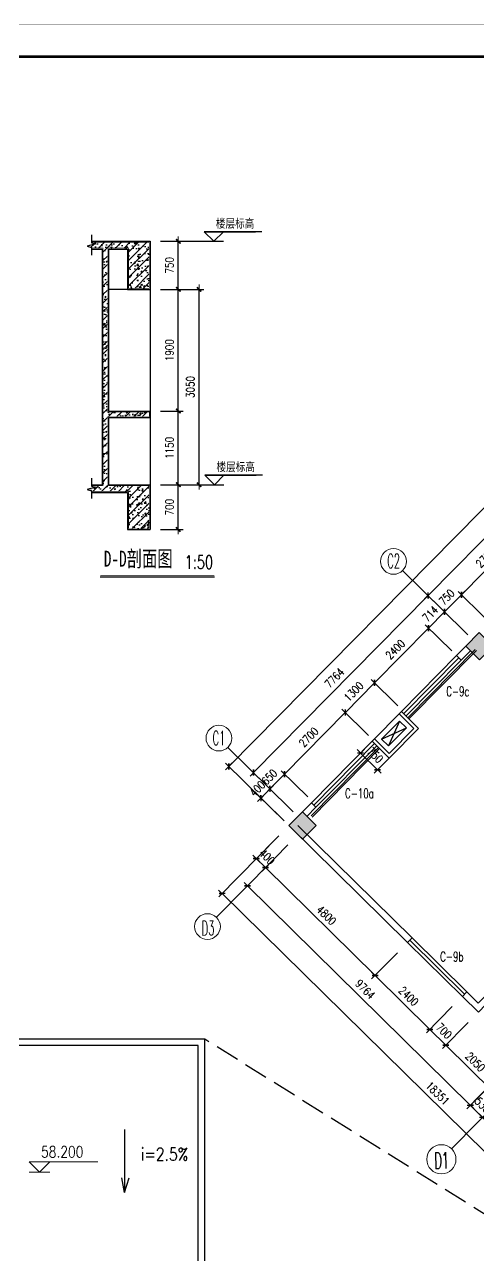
# Model space of a CAD drawing. Extents: x -357449 to -117302, y 127569 to 244935.
# Drawn here: x -208665 to -194506, y 206499 to 244935 of the extents above; entities that cross this region are included whole.
import ezdxf
from ezdxf.enums import TextEntityAlignment as Align

# ---------------------------------------------------------------- set-up
doc = ezdxf.new("R2010")
doc.units = 0
doc.header["$MEASUREMENT"] = 0
doc.linetypes.add('DASH', pattern=[0.35, 0.25, -0.1])
doc.layers.get('0').update_dxf_attribs({"linetype": 'CONTINUOUS'})
doc.layers.get('DEFPOINTS').update_dxf_attribs({"linetype": 'CONTINUOUS'})
for name, color, linetype in [('1', 8, 'CONTINUOUS'), ('COLUMN', 4, 'CONTINUOUS'), ('DIM', 7, 'CONTINUOUS'), ('EQUIPMENT', 3, 'CONTINUOUS'), ('F', 31, 'CONTINUOUS'), ('JAJU', 8, 'CONTINUOUS'), ('LG', 11, 'CONTINUOUS'), ('PUB_TEXT', 7, 'CONTINUOUS'), ('WALL', 1, 'CONTINUOUS'), ('WINDOW', 4, 'CONTINUOUS'), ('WINDOWS', 4, 'CONTINUOUS'), ('剪力墙', 4, 'CONTINUOUS'), ('阳台', 4, 'CONTINUOUS')]:
    doc.layers.add(name, color=color, linetype=linetype)
doc.layers.add('AXIS', color=3, linetype='CONTINUOUS', lineweight=9)
doc.styles.add('CHINA', font='SimSun.ttf', dxfattribs={"width": 0.85, "height": 150})
doc.styles.add('COMPLEX', font='COMPLEX.shx')
doc.styles.add('CT', font='txt', dxfattribs={"width": 0.8, "bigfont": 'FS.SHX'})
doc.styles.add('DIM_FONT', font='SIMPLEX.shx', dxfattribs={"width": 0.8})
doc.styles.add('FS', font='txt.shx', dxfattribs={"width": 0.66, "height": 150, "bigfont": 'fs.shx'})
doc.styles.add('ROMAND', font='romanc.shx', dxfattribs={"bigfont": 'bigfont.shx'})
doc.styles.get("Standard").update_dxf_attribs({"font": 'txt.shx', "width": 0.8, "height": 525, "bigfont": 'h1.shx'})
doc.dimstyles.new('DIMN-200', dxfattribs={"dimtxt": 300, "dimasz": 1, "dimexe": 250, "dimexo": 0, "dimgap": 150, "dimtad": 1, "dimdec": 0, "dimdsep": 46, "dimtxsty": 'DIM_FONT', "dimblk": '_DIMX', "dimcen": 2.5, "dimclrd": 256, "dimclre": 256, "dimclrt": 4, "dimadec": 0, "dimazin": 0, "dimtfac": 1, "dimtdec": 0, "dimtix": 1, "dimtmove": 2, "dimatfit": 3, "dimldrblk": '_DIMX', "dimfxl": 0, "dimtolj": 1, "dimtzin": 0, "dimarcsym": 0})
doc.dimstyles.get("Standard").update_dxf_attribs({"dimtxt": 375, "dimasz": 1, "dimexe": 150, "dimexo": 0, "dimgap": 200, "dimtad": 1, "dimdec": 0, "dimzin": 0, "dimdsep": 46, "dimtxsty": 'DIM_FONT', "dimblk1": '_DIMX', "dimblk2": '_DIMX', "dimsah": 1, "dimcen": 200, "dimclrd": 256, "dimclre": 256, "dimclrt": 4, "dimadec": 0, "dimazin": 0, "dimtfac": 1, "dimtdec": 0, "dimtix": 1, "dimtmove": 2, "dimatfit": 3, "dimldrblk": '_DIMX', "dimfxl": 0, "dimtolj": 1, "dimtzin": 0, "dimarcsym": 0})

# ---------------------------------------------------------------- blocks, each defined once
blk = doc.blocks.new('_DIMX')
blk.add_line((-150, 0), (150, 0))
at = {"const_width": 50}
blk.add_lwpolyline([(-70, -70), (70, 70)], dxfattribs=at)
blk = doc.blocks.new('*D1512')
at = {"layer": 'AXIS', "lineweight": -2}
for p, q in [((-192415, 228341), (-193245, 229159)), ((-193139, 229053), (-195033, 227131)), ((-194310, 226417), (-195140, 227235))]:
    blk.add_line(p, q, dxfattribs=at)
at = {"layer": 'DEFPOINTS', "color": 0}
for p in [(-192415, 228341), (-195034, 227130), (-194310, 226417)]:
    blk.add_point(p, dxfattribs=at)
at = {"layer": 'AXIS', "lineweight": -2}
for p, rotation in [((-193138, 229053), 45.4212849041695), ((-195034, 227130), 225.4212849041695)]:
    blk.add_blockref('_DIMX', p, dxfattribs=dict(at, rotation=rotation))
at = {"layer": 'AXIS', "color": 4, "insert": (-194282, 228285), "char_height": 250, "attachment_point": 5, "rotation": 45.4213, "style": 'DIM_FONT'}
blk.add_mtext('\\A1;2700', dxfattribs=at)
blk = doc.blocks.new('*D1511')
at = {"layer": 'AXIS', "lineweight": -2}
for p, q in [((-189899, 232437), (-190474, 233004)), ((-190368, 232898), (-196076, 227106)), ((-195608, 226643), (-196183, 227210))]:
    blk.add_line(p, q, dxfattribs=at)
at = {"layer": 'DEFPOINTS', "color": 0}
for p in [(-189899, 232437), (-196077, 227105), (-195608, 226643)]:
    blk.add_point(p, dxfattribs=at)
at = {"layer": 'AXIS', "lineweight": -2}
for p, rotation in [((-190368, 232899), 45.42128490416822), ((-196077, 227105), 225.4212849041682)]:
    blk.add_blockref('_DIMX', p, dxfattribs=dict(at, rotation=rotation))
at = {"layer": 'AXIS', "color": 4, "insert": (-193418, 230195), "char_height": 250, "attachment_point": 5, "rotation": 45.4213, "style": 'DIM_FONT'}
blk.add_mtext('\\A1;8134', dxfattribs=at)
blk = doc.blocks.new('*D1510')
at = {"layer": 'AXIS', "lineweight": -2}
for p, q in [((-182853, 241497), (-202293, 221770)), ((-181126, 239797), (-182959, 241603)), ((-200567, 220068), (-202400, 221875))]:
    blk.add_line(p, q, dxfattribs=at)
at = {"layer": 'DEFPOINTS', "color": 0}
for p in [(-181126, 239797), (-202293, 221769), (-200567, 220068)]:
    blk.add_point(p, dxfattribs=at)
at = {"layer": 'AXIS', "lineweight": -2}
for p, rotation in [((-182853, 241498), 45.42128490415822), ((-202293, 221769), 225.4212849041582)]:
    blk.add_blockref('_DIMX', p, dxfattribs=dict(at, rotation=rotation))
at = {"layer": 'AXIS', "color": 4, "insert": (-192769, 231827), "char_height": 250, "attachment_point": 5, "rotation": 45.4213, "style": 'DIM_FONT'}
blk.add_mtext('\\A1;27698', dxfattribs=at)
blk = doc.blocks.new('*D1541')
at = {"layer": 'AXIS', "lineweight": -2}
for p, q in [((-195320, 214268), (-196127, 213449)), ((-194821, 213777), (-195628, 212957)), ((-196022, 213556), (-196023, 213557)), ((-196022, 213556), (-195523, 213064)), ((-195522, 213064), (-195522, 213063))]:
    blk.add_line(p, q, dxfattribs=at)
at = {"layer": 'DEFPOINTS', "color": 0}
for p in [(-195320, 214268), (-194821, 213777), (-195523, 213064)]:
    blk.add_point(p, dxfattribs=at)
at = {"layer": 'AXIS', "lineweight": -2}
for p, rotation in [((-196022, 213556), 315.4212849048189), ((-195523, 213064), 135.421284904819)]:
    blk.add_blockref('_DIMX', p, dxfattribs=dict(at, rotation=rotation))
at = {"layer": 'AXIS', "color": 4, "insert": (-195579, 213506), "char_height": 250, "attachment_point": 5, "rotation": 315.4213, "style": 'DIM_FONT'}
blk.add_mtext('\\A1;700', dxfattribs=at)
blk = doc.blocks.new('*D1544')
at = {"layer": 'AXIS', "lineweight": -2}
for p, q in [((-194310, 226417), (-195140, 227235)), ((-195034, 227130), (-195560, 226596)), ((-195033, 227131), (-195032, 227132)), ((-194837, 225883), (-195667, 226701)), ((-195561, 226595), (-195561, 226594))]:
    blk.add_line(p, q, dxfattribs=at)
at = {"layer": 'DEFPOINTS', "color": 0}
for p in [(-195560, 226596), (-194310, 226417), (-194837, 225883)]:
    blk.add_point(p, dxfattribs=at)
at = {"layer": 'AXIS', "lineweight": -2}
for p, rotation in [((-195034, 227130), 225.4212849041642), ((-195560, 226596), 45.42128490416423)]:
    blk.add_blockref('_DIMX', p, dxfattribs=dict(at, rotation=rotation))
at = {"layer": 'AXIS', "color": 4, "insert": (-195493, 227056), "char_height": 250, "attachment_point": 5, "rotation": 45.4213, "style": 'DIM_FONT'}
blk.add_mtext('\\A1;750', dxfattribs=at)
blk = doc.blocks.new('*D1543')
at = {"layer": 'AXIS', "lineweight": -2}
for p, q in [((-195560, 226596), (-196061, 226087)), ((-194837, 225883), (-195667, 226701)), ((-195559, 226597), (-195559, 226597)), ((-195338, 225375), (-196168, 226193)), ((-196062, 226087), (-196062, 226086))]:
    blk.add_line(p, q, dxfattribs=at)
at = {"layer": 'DEFPOINTS', "color": 0}
for p in [(-196061, 226087), (-194837, 225883), (-195338, 225375)]:
    blk.add_point(p, dxfattribs=at)
at = {"layer": 'AXIS', "lineweight": -2}
for p, rotation in [((-195560, 226596), 225.4212849041707), ((-196061, 226087), 45.42128490417075)]:
    blk.add_blockref('_DIMX', p, dxfattribs=dict(at, rotation=rotation))
at = {"layer": 'AXIS', "color": 4, "insert": (-196006, 226535), "char_height": 250, "attachment_point": 5, "rotation": 45.4213, "style": 'DIM_FONT'}
blk.add_mtext('\\A1;714', dxfattribs=at)
blk = doc.blocks.new('*D1518')
at = {"layer": 'AXIS', "lineweight": -2}
for p, q in [((-195608, 226643), (-196183, 227210)), ((-196077, 227104), (-201525, 221575)), ((-201057, 221113), (-201633, 221680))]:
    blk.add_line(p, q, dxfattribs=at)
at = {"layer": 'DEFPOINTS', "color": 0}
for p in [(-195608, 226643), (-201526, 221575), (-201057, 221113)]:
    blk.add_point(p, dxfattribs=at)
at = {"layer": 'AXIS', "lineweight": -2}
for p, rotation in [((-196077, 227105), 45.42128490416862), ((-201526, 221575), 225.4212849041686)]:
    blk.add_blockref('_DIMX', p, dxfattribs=dict(at, rotation=rotation))
at = {"layer": 'AXIS', "color": 4, "insert": (-198997, 224533), "char_height": 250, "attachment_point": 5, "rotation": 45.4213, "style": 'DIM_FONT'}
blk.add_mtext('\\A1;7764', dxfattribs=at)
blk = doc.blocks.new('A$C7CBA57F5')
at = {"layer": 'AXIS'}
for p, q in [((318, 0), (0, 318)), ((0, 318), (2136, 318)), ((318, 0), (636, 318)), ((636, 318), (318, 0)), ((0, 0), (636, 0))]:
    blk.add_line(p, q, dxfattribs=at)
blk = doc.blocks.new('*D1539')
at = {"layer": 'AXIS', "lineweight": -2}
for p, q in [((-201010, 221065), (-201289, 220782)), ((-200286, 220353), (-201116, 221171)), ((-200567, 220068), (-201397, 220886))]:
    blk.add_line(p, q, dxfattribs=at)
at = {"layer": 'DEFPOINTS', "color": 0}
for p in [(-201290, 220781), (-200286, 220353), (-200567, 220068)]:
    blk.add_point(p, dxfattribs=at)
at = {"layer": 'AXIS', "lineweight": -2}
for p, rotation in [((-201009, 221066), 45.42128490416805), ((-201290, 220781), 225.4212849041681)]:
    blk.add_blockref('_DIMX', p, dxfattribs=dict(at, rotation=rotation))
at = {"layer": 'AXIS', "color": 4, "insert": (-201405, 221073), "char_height": 250, "attachment_point": 5, "rotation": 45.4213, "style": 'DIM_FONT'}
blk.add_mtext('\\A1;400', dxfattribs=at)
blk = doc.blocks.new('*D1538')
at = {"layer": 'AXIS', "lineweight": -2}
for p, q in [((-200554, 221528), (-201009, 221066)), ((-199830, 220816), (-200660, 221634)), ((-200286, 220353), (-201116, 221171))]:
    blk.add_line(p, q, dxfattribs=at)
at = {"layer": 'DEFPOINTS', "color": 0}
for p in [(-201009, 221066), (-199830, 220816), (-200286, 220353)]:
    blk.add_point(p, dxfattribs=at)
at = {"layer": 'AXIS', "lineweight": -2}
for p, rotation in [((-200553, 221529), 45.42128490375335), ((-201009, 221066), 225.4212849037534)]:
    blk.add_blockref('_DIMX', p, dxfattribs=dict(at, rotation=rotation))
at = {"layer": 'AXIS', "color": 4, "insert": (-201027, 221437), "char_height": 250, "attachment_point": 5, "rotation": 45.4213, "style": 'DIM_FONT'}
blk.add_mtext('\\A1;650', dxfattribs=at)
blk = doc.blocks.new('*D1517')
at = {"layer": 'AXIS', "lineweight": -2}
for p, q in [((-198659, 223451), (-200552, 221529)), ((-197935, 222739), (-198765, 223557)), ((-199830, 220816), (-200660, 221634))]:
    blk.add_line(p, q, dxfattribs=at)
at = {"layer": 'DEFPOINTS', "color": 0}
for p in [(-197935, 222739), (-200553, 221529), (-199830, 220816)]:
    blk.add_point(p, dxfattribs=at)
at = {"layer": 'AXIS', "lineweight": -2}
for p, rotation in [((-198658, 223452), 45.42128490416749), ((-200553, 221529), 225.4212849041674)]:
    blk.add_blockref('_DIMX', p, dxfattribs=dict(at, rotation=rotation))
at = {"layer": 'AXIS', "color": 4, "insert": (-199801, 222683), "char_height": 250, "attachment_point": 5, "rotation": 45.4213, "style": 'DIM_FONT'}
blk.add_mtext('\\A1;2700', dxfattribs=at)
blk = doc.blocks.new('*D1536')
at = {"layer": 'AXIS', "lineweight": -2}
for p, q in [((-200733, 219602), (-201540, 218783)), ((-200448, 219321), (-201255, 218502)), ((-201436, 218891), (-201436, 218891)), ((-201435, 218890), (-201150, 218609)), ((-201149, 218608), (-201149, 218608))]:
    blk.add_line(p, q, dxfattribs=at)
at = {"layer": 'DEFPOINTS', "color": 0}
for p in [(-200733, 219602), (-200448, 219321), (-201150, 218609)]:
    blk.add_point(p, dxfattribs=at)
at = {"layer": 'AXIS', "lineweight": -2}
for p, rotation in [((-201435, 218890), 315.4212849048206), ((-201150, 218609), 135.4212849048206)]:
    blk.add_blockref('_DIMX', p, dxfattribs=dict(at, rotation=rotation))
at = {"layer": 'AXIS', "color": 4, "insert": (-201100, 218945), "char_height": 250, "attachment_point": 5, "rotation": 315.4213, "style": 'DIM_FONT'}
blk.add_mtext('\\A1;400', dxfattribs=at)
blk = doc.blocks.new('*D1516')
at = {"layer": 'AXIS', "lineweight": -2}
for p, q in [((-197022, 223665), (-197852, 224483)), ((-197746, 224377), (-198657, 223453)), ((-197935, 222739), (-198765, 223557))]:
    blk.add_line(p, q, dxfattribs=at)
at = {"layer": 'DEFPOINTS', "color": 0}
for p in [(-198658, 223452), (-197022, 223665), (-197935, 222739)]:
    blk.add_point(p, dxfattribs=at)
at = {"layer": 'AXIS', "lineweight": -2}
for p, rotation in [((-197746, 224378), 45.42128490416749), ((-198658, 223452), 225.4212849041675)]:
    blk.add_blockref('_DIMX', p, dxfattribs=dict(at, rotation=rotation))
at = {"layer": 'AXIS', "color": 4, "insert": (-198398, 224108), "char_height": 250, "attachment_point": 5, "rotation": 45.4213, "style": 'DIM_FONT'}
blk.add_mtext('\\A1;1300', dxfattribs=at)
blk = doc.blocks.new('*D533')
at = {"layer": 'DEFPOINTS', "color": 0}
for p in [(-197821, 222557), (-198185, 222188), (-197287, 222031)]:
    blk.add_point(p, dxfattribs=at)
at = {"layer": 'WINDOW', "lineweight": -2}
for p, q in [((-197821, 222557), (-198291, 222081)), ((-198186, 222188), (-198187, 222189)), ((-197651, 221661), (-198185, 222188)), ((-197287, 222031), (-197756, 221554)), ((-197650, 221661), (-197650, 221660))]:
    blk.add_line(p, q, dxfattribs=at)
for p, rotation in [((-198185, 222188), 315.42128490375), ((-197651, 221661), 135.42128490375)]:
    blk.add_blockref('_DIMX', p, dxfattribs=dict(at, rotation=rotation))
at = {"layer": 'WINDOW', "color": 4, "insert": (-197725, 222120), "char_height": 250, "attachment_point": 5, "rotation": 315.4213, "style": 'DIM_FONT'}
blk.add_mtext('\\A1;750', dxfattribs=at)
blk = doc.blocks.new('*D815')
at = {"layer": 'DEFPOINTS', "color": 0}
for p in [(-193494, 212469), (-193112, 212092), (-194757, 211186)]:
    blk.add_point(p, dxfattribs=at)
at = {"layer": 'WINDOW', "lineweight": -2}
for p, q in [((-193494, 212469), (-194862, 211080)), ((-193112, 212092), (-194480, 210703)), ((-194758, 211187), (-194759, 211188)), ((-194375, 210810), (-194757, 211186)), ((-194374, 210809), (-194374, 210809))]:
    blk.add_line(p, q, dxfattribs=at)
for p, rotation in [((-194757, 211186), 315.4212849045174), ((-194375, 210810), 135.4212849045174)]:
    blk.add_blockref('_DIMX', p, dxfattribs=dict(at, rotation=rotation))
at = {"layer": 'WINDOW', "color": 4, "insert": (-194373, 211194), "char_height": 250, "attachment_point": 5, "rotation": 315.4213, "style": 'DIM_FONT'}
blk.add_mtext('\\A1;536', dxfattribs=at)

msp = doc.modelspace()

# ---------------------------------------------------------------- hatches: boundary and pattern name
at = {"layer": 'COLUMN'}
for points in [[(-194477.58, 225950.48), (-194898.71, 225523.11), (-194471.34, 225101.98), (-194050.2, 225529.35)], [(-199997.18, 220349.11), (-200418.31, 219921.74), (-199990.94, 219500.61), (-199569.8, 219927.98)]]:
    msp.add_hatch(color=256, dxfattribs=at).paths.add_polyline_path(points)
at = {"layer": '阳台'}
h = msp.add_hatch(dxfattribs=at)
h.set_pattern_fill('ANSI31', color=8, scale=1500, angle=180, style=0)
h.set_pattern_definition([(225, (-15639.27, -29795.1), (132.58252, -132.58252), [])])
h.paths.add_polyline_path([(-205419.98, 236697.12), (-204779.98, 236697.12), (-204779.98, 236837.12), (-204779.98, 238137.12), (-206579.34, 238137.12), (-206579.34, 238124.79), (-206441.1, 238087.75), (-206717.58, 238013.67), (-206579.34, 237976.63), (-206579.34, 237957.12), (-206219.98, 237957.12), (-206219.98, 230537.12), (-206579.34, 230537.12), (-206579.34, 230524.79), (-206441.1, 230487.75), (-206717.58, 230413.67), (-206579.34, 230376.63), (-206579.34, 230357.12), (-205419.98, 230357.12), (-205419.98, 229197.12), (-204779.98, 229197.12), (-204779.98, 229337.12), (-204779.98, 230537.12), (-206079.98, 230537.12), (-206079.98, 232697.12), (-204779.98, 232697.12), (-204779.98, 232837.12), (-206079.98, 232837.12), (-206079.98, 237957.12), (-205419.98, 237957.12)])
h = msp.add_hatch(dxfattribs=at)
h.set_pattern_fill('AR-CONC', color=8, scale=60, style=0)
h.set_pattern_definition([(50, (-15639.27, -29795.1), (430.3561, -37.6513), [45, -495]), (355, (-15639.27, -29795.1), (-83.2508, 451.3153), [36, -396]), (100.4514, (-15603.4, -29798.23), (347.10563, 413.6637), [38.2441, -420.68527]), (46.1842, (-15639.27, -29675.1), (640.3446, -99.3114), [67.5, -742.5]), (96.6356, (-15585.9, -29683.4), (560.7976, 584.4707), [57.3662, -631.0278]), (351.1842, (-15639.3, -29675.1), (560.7972, 584.4712), [54, -594]), (21, (-15579.27, -29705.1), (358.14423, -241.57133), [45, -495]), (326, (-15579.27, -29705.1), (145.9892, 435.09), [36, -396]), (71.4514, (-15549.43, -29725.23), (504.1336, 193.5183), [38.2441, -420.68527]), (37.5, (-15639.27, -29795.1), (7.29591, 199.73631), [0, -391.2, 0, -402, 0, -397.5]), (7.5, (-15639.27, -29795.1), (157.84172, 236.64703), [0, -229.2, 0, -382.2, 0, -151.5]), (327.5, (-15773.07, -29795.1), (320.29346, -13.53292), [0, -150, 0, -468, 0, -621]), (317.5, (-15833.07, -29795.1), (349.9117, 60.063), [0, -195, 0, -310.8, 0, -441])])
h.paths.add_polyline_path([(-205419.98, 236697.12), (-204779.98, 236697.12), (-204779.98, 236837.12), (-204779.98, 238137.12), (-206579.34, 238137.12), (-206579.34, 238124.79), (-206441.1, 238087.75), (-206717.58, 238013.67), (-206579.34, 237976.63), (-206579.34, 237957.12), (-206219.98, 237957.12), (-206219.98, 230537.12), (-206579.34, 230537.12), (-206579.34, 230524.79), (-206441.1, 230487.75), (-206717.58, 230413.67), (-206579.34, 230376.63), (-206579.34, 230357.12), (-205419.98, 230357.12), (-205419.98, 229197.12), (-204779.98, 229197.12), (-204779.98, 229337.12), (-204779.98, 230537.12), (-206079.98, 230537.12), (-206079.98, 232697.12), (-204779.98, 232697.12), (-204779.98, 232837.12), (-206079.98, 232837.12), (-206079.98, 237957.12), (-205419.98, 237957.12)])

# ---------------------------------------------------------------- linework, layer by layer
for points, const_width in [([(-117306.21, 160831.03), (-236206.21, 160831.03), (-236206.21, 244931.03), (-117306.21, 244931.03)], 8), ([(-118306.21, 243931.03), (-118306.21, 161831.03), (-233706.21, 161831.03), (-233706.21, 243931.03)], 80)]:
    msp.add_lwpolyline(points, close=True, dxfattribs=dict(const_width=const_width))
at = {"layer": '1'}
for p, q in [((-197526.26, 222617.43), (-196751.06, 222976.69)), ((-196964.75, 223187.26), (-197312.57, 222406.86))]:
    msp.add_line(p, q, dxfattribs=at)
msp.add_lwpolyline([(-197312.57, 222406.86), (-196751.06, 222976.69), (-196964.75, 223187.26), (-197526.26, 222617.43)], close=True, dxfattribs=at)
at = {"layer": 'AXIS'}
for p, q in [((-195607.84, 226643.07), (-196870.51, 227887.3)), ((-201057.25, 221112.92), (-202319.92, 222357.16)), ((-200963.7, 218798.37), (-202679.92, 217056.73)), ((-193627.15, 211568.92), (-195343.37, 209827.28))]:
    msp.add_line(p, q, dxfattribs=at)
for centre, radius in [((-197154.76, 228171.56), 402), ((-202602.23, 222653.06), 402), ((-202959.97, 216768.32), 402), ((-195661.03, 209500.13), 456)]:
    msp.add_circle(centre, radius, dxfattribs=at)
at = {"layer": 'COLUMN'}
for p, q in [((-196908.87, 223483.18), (-195189.24, 225228.28)), ((-196837.64, 223412.99), (-195118.01, 225158.09)), ((-196766.41, 223342.8), (-195046.78, 225087.9)), ((-199716.42, 220634.03), (-197821.32, 222557.2)), ((-199645.19, 220563.84), (-197750.09, 222487.01)), ((-199573.96, 220493.65), (-197678.86, 222416.82)), ((-196574.04, 216414.38), (-194864.55, 214729.85)), ((-196714.42, 216271.92), (-195004.93, 214587.39)), ((-196644.23, 216343.15), (-194934.74, 214658.62))]:
    msp.add_line(p, q, dxfattribs=at)
for points in [[(-194898.71, 225523.11), (-194477.58, 225950.48), (-194050.2, 225529.35), (-194471.34, 225101.98), (-194898.71, 225523.11)], [(-200418.31, 219921.74), (-199997.18, 220349.11), (-199569.8, 219927.98), (-199990.94, 219500.61), (-200418.31, 219921.74)]]:
    msp.add_lwpolyline(points, dxfattribs=at)
at = {"layer": 'DIM'}
for p, q in [((-205549.02, 210430.23), (-205549.02, 208459.54)), ((-205549.02, 208459.54), (-205635.13, 208924.79)), ((-205549.02, 208459.54), (-205406.98, 208921.67))]:
    msp.add_line(p, q, dxfattribs=at)
at = {"layer": 'JAJU', "color": 8}
for p, q in [((-194603.76, 225423.51), (-196709.43, 223286.65)), ((-194568.15, 225388.41), (-196673.81, 223251.55)), ((-199727.55, 220223.81), (-197621.88, 222360.67)), ((-199691.93, 220188.72), (-197586.27, 222325.58))]:
    msp.add_line(p, q, dxfattribs=at)
at = {"layer": 'LG'}
for points in [[(-206579.34, 238366.42), (-206579.34, 238124.79), (-206441.1, 238087.75), (-206717.58, 238013.67), (-206579.34, 237976.63), (-206579.34, 237738.18)], [(-206579.34, 230766.42), (-206579.34, 230524.79), (-206441.1, 230487.75), (-206717.58, 230413.67), (-206579.34, 230376.63), (-206579.34, 230138.18)]]:
    msp.add_lwpolyline(points, dxfattribs=at)
at = {"layer": 'PUB_TEXT'}
msp.add_line((-202742.43, 227679.03), (-206303.48, 227679.03), dxfattribs=at)
at = {"layer": 'PUB_TEXT', "const_width": 24}
msp.add_lwpolyline([(-202742.43, 227739.25), (-206303.48, 227739.25)], dxfattribs=at)
at = {"layer": 'WALL'}
for p, q in [((-194898.71, 225523.11), (-195189.24, 225228.28)), ((-194756.25, 225382.73), (-195046.78, 225087.9)), ((-195189.24, 225228.28), (-195046.78, 225087.9)), ((-196908.87, 223483.18), (-196979.06, 223411.95)), ((-196516.07, 222955.72), (-196979.06, 223411.95)), ((-196374.65, 222956.76), (-196908.87, 223483.18)), ((-196516.07, 222955.72), (-197288.15, 222172.2)), ((-196374.65, 222956.76), (-197287.11, 222030.79)), ((-197751.13, 222628.43), (-197821.32, 222557.2)), ((-197287.11, 222030.79), (-197821.32, 222557.2)), ((-197288.15, 222172.2), (-197751.13, 222628.43)), ((-199997.18, 220349.11), (-199716.42, 220634.03)), ((-199716.42, 220634.03), (-199573.96, 220493.65)), ((-199854.72, 220208.74), (-199573.96, 220493.65)), ((-196714.42, 216271.92), (-200418.31, 219921.74)), ((-196574.04, 216414.38), (-200135.47, 219923.82)), ((-196574.04, 216414.38), (-196714.42, 216271.92)), ((-194864.55, 214729.85), (-195004.93, 214587.39)), ((-194506.33, 214096.07), (-195004.93, 214587.39)), ((-194508.41, 214378.9), (-194864.55, 214729.85)), ((-194508.41, 214378.9), (-194052.18, 214841.89)), ((-194506.33, 214096.07), (-194050.1, 214559.05)), ((-203046.16, 213252.26), (-212246.16, 213252.26)), ((-203246.16, 213052.26), (-212046.16, 213052.26)), ((-203246.16, 206002.26), (-203246.16, 213052.26)), ((-203046.16, 205802.26), (-203046.16, 213252.26))]:
    msp.add_line(p, q, dxfattribs=at)
at = {"layer": 'WINDOW'}
for p, q in [((-205449.98, 236667.12), (-206049.98, 236667.12)), ((-204749.98, 236667.12), (-204749.98, 230567.12)), ((-206049.98, 232867.12), (-204749.98, 232867.12)), ((-206049.98, 232667.12), (-204749.98, 232667.12)), ((-204749.98, 232667.12), (-204749.98, 232867.12))]:
    msp.add_line(p, q, dxfattribs=at)
for points in [[(-206579.34, 238137.12, 16, 16, 0), (-204779.98, 238137.12, 16, 16, 0), (-204779.98, 236837.12, 16, 16, 0), (-204779.98, 236837.12, 16, 16, 0), (-204779.98, 236697.12, 16, 16, 0), (-205419.98, 236697.12, 16, 16, 0), (-205419.98, 237957.12, 16, 16, 0), (-206079.98, 237957.12, 16, 16, 0), (-206079.98, 232837.12, 16, 16, 0), (-204779.98, 232837.12, 16, 16, 0), (-204779.98, 232697.12, 16, 16, 0), (-206079.98, 232697.12, 16, 16, 0), (-206079.98, 230537.12, 16, 16, 0), (-204779.98, 230537.12, 16, 16, 0), (-204779.98, 229337.12, 16, 16, 0), (-204779.98, 229337.12, 16, 16, 0), (-204779.98, 229197.12, 16, 16, 0), (-205419.98, 229197.12, 16, 16, 0), (-205419.98, 230357.12, 16, 16, 0), (-206579.34, 230357.12, 0, 0, 0)], [(-206579.34, 237957.12, 16, 16, 0), (-206219.98, 237957.12, 16, 16, 0), (-206219.98, 230537.12, 16, 16, 0), (-206579.34, 230537.12, 0, 0, 0)]]:
    msp.add_lwpolyline(points, format="xyseb", dxfattribs=at)
at = {"layer": 'WINDOWS'}
for p, q in [((-206579.34, 238167.12), (-204749.98, 238167.12)), ((-206579.34, 237927.12), (-206249.98, 237927.12)), ((-206249.98, 237927.12), (-206249.98, 230567.12)), ((-206049.98, 237927.12), (-206049.98, 232867.12)), ((-206049.98, 237927.12), (-205449.98, 237927.12)), ((-205449.98, 237927.12), (-205449.98, 236667.12)), ((-204749.98, 238167.12), (-204749.98, 236867.12)), ((-204749.98, 236867.12), (-204749.98, 236867.12)), ((-204749.98, 236867.12), (-204749.98, 236667.12)), ((-205449.98, 236667.12), (-204749.98, 236667.12)), ((-206049.98, 232667.12), (-206049.98, 230567.12)), ((-206579.34, 230567.12), (-206249.98, 230567.12)), ((-206579.34, 230327.12), (-205449.98, 230327.12)), ((-206049.98, 230567.12), (-204749.98, 230567.12)), ((-205449.98, 230327.12), (-205449.98, 229167.12)), ((-204749.98, 230567.12), (-204749.98, 229367.12)), ((-205449.98, 229167.12), (-204749.98, 229167.12)), ((-204749.98, 229367.12), (-204749.98, 229367.12)), ((-204749.98, 229367.12), (-204749.98, 229167.12)), ((-196979.06, 223411.95), (-197751.13, 222628.43))]:
    msp.add_line(p, q, dxfattribs=at)
at = {"layer": '剪力墙'}
for p, q in [((-203063.73, 238467.12), (-201463.73, 238467.12)), ((-203044.35, 230867.12), (-201444.35, 230867.12))]:
    msp.add_line(p, q, dxfattribs=at)
for points in [[(-201263.73, 238467.12), (-203063.73, 238467.12), (-202763.73, 238167.12), (-202463.73, 238467.12)], [(-201244.35, 230867.12), (-203044.35, 230867.12), (-202744.35, 230567.12), (-202444.35, 230867.12)]]:
    msp.add_lwpolyline(points, dxfattribs=at)
at = {"layer": '阳台'}
for p, q in [((-203720.48, 238167.12), (-202463.73, 238167.12)), ((-203371.69, 230567.12), (-202444.35, 230567.12))]:
    msp.add_line(p, q, dxfattribs=at)
at = {"layer": '阳台', "color": 8, "linetype": 'DASH', "ltscale": 3000}
msp.add_line((-174430.16, 195350.17), (-203046.16, 213252.26), dxfattribs=at)

# ---------------------------------------------------------------- block references
at = {"layer": 'AXIS', "xscale": 0.999999999, "yscale": 0.999999999, "zscale": 0.999999999}
msp.add_blockref('A$C7CBA57F5', (-208519.57, 209101.35), dxfattribs=at)

# ---------------------------------------------------------------- texts
at = {"layer": 'AXIS', "width": 0.8}
msp.add_text('58.200', height=350, dxfattribs=at).set_placement((-208151.66, 209555.37))
at = {"layer": 'AXIS', "style": 'COMPLEX'}
for tag, width, p, p2 in [('C2', 0.535714, (-197352.38, 227958.44), (-196950.38, 227958.44)), ('C1', 0.625, (-202801.79, 222428.29), (-202399.79, 222428.29))]:
    msp.add_attdef(tag, text='2', height=450.24, dxfattribs=dict(at, width=width)).set_placement(p, p2, align=Align.FIT)
for tag, height, width, p, p2 in [('D3', 450.24, 0.520833, (-203139.25, 216492.58), (-202737.29, 216498.49)), ('D1', 510.72, 0.604839, (-195877.53, 209203.69), (-195421.58, 209210.4))]:
    msp.add_attdef(tag, text='', height=height, rotation=0.84257, dxfattribs=dict(at, width=width)).set_placement(p, p2, align=Align.FIT)
at = {"layer": 'DIM', "style": 'CT', "width": 0.8}
msp.add_text('i=2.5%', height=400, dxfattribs=at).set_placement((-205039.31, 209458.19))
at = {"layer": 'EQUIPMENT', "width": 0.8}
for p in [(-202698.76, 238560.68), (-202679.38, 230960.68)]:
    msp.add_text('楼层标高', height=300, dxfattribs=at).set_placement(p)
at = {"layer": 'F', "style": 'FS', "width": 0.66}
for s, p in [('C-9c', (-195508.46, 223964.25)), ('C-10a', (-198667.2, 220777.92)), ('C-9b', (-195697.9, 215679.72))]:
    msp.add_text(s, height=300, dxfattribs=at).set_placement(p)
at = {"layer": 'PUB_TEXT', "width": 0.7}
for s, height, style, p in [('D-D剖面图', 500, 'CHINA', (-206194.59, 228005.33)), ('1:50', 420, 'ROMAND', (-203668.46, 227938.22))]:
    msp.add_text(s, height=height, dxfattribs=dict(at, style=style)).set_placement(p)

# ---------------------------------------------------------------- dimensions: what is measured, and where the dimension line sits
at = {"layer": 'AXIS'}
for p1, p2, distance, picture, middle in [((-181126.23, 239796.96), (-200566.96, 220068.22), -2423.69, '*D1510', (-192768.83, 231826.77)), ((-189898.8, 232436.68), (-195607.84, 226643.07), -658.02, '*D1511', (-193417.9, 230194.75)), ((-192415.28, 228340.67), (-194310.38, 226417.49), -1015.29, '*D1512', (-194281.88, 228284.72)), ((-195607.84, 226643.07), (-201057.25, 221112.92), -658.02, '*D1518', (-198997.12, 224532.88)), ((-194310.38, 226417.49), (-194836.79, 225883.28), -1015.29, '*D1544', (-195492.64, 227056.02)), ((-194836.79, 225883.28), (-195337.89, 225374.76), -1015.29, '*D1543', (-196006.4, 226534.66)), ((-197022.42, 223665.27), (-197934.88, 222739.3), -1015.29, '*D1516', (-198397.7, 224107.92)), ((-197934.88, 222739.3), (-199829.98, 220816.12), -1015.29, '*D1517', (-199801.48, 222683.35)), ((-200733.14, 219602.24), (-200448.23, 219321.49), -1000, '*D1536', (-201099.56, 218945.46)), ((-195319.76, 214267.89), (-194821.16, 213776.57), -1000, '*D1541', (-195579.33, 213505.82))]:
    dim = msp.add_aligned_dim(p1=p1, p2=p2, distance=distance, dimstyle='DIMN-200', override={"dimtxt": 250, "dimexe": 150, "dimzin": 0, "dimblk1": '_DIMX', "dimblk2": '_DIMX', "dimsah": 1, "dimcen": 200}, dxfattribs=at)
    dim.commit()
    dim.dimension.update_dxf_attribs({"geometry": picture, "text_midpoint": middle})
for base, p1, p2 in [((-203870.48, 238167.12), (-204430.54, 236667.12), (-204430.54, 238167.12)), ((-203219.48, 236667.12), (-204430.54, 230567.12), (-204430.54, 236667.12)), ((-203870.48, 236667.12), (-204430.54, 232867.12), (-204430.54, 236667.12)), ((-203870.48, 232867.12), (-204430.54, 230567.12), (-204430.54, 232867.12)), ((-203870.48, 230567.12), (-204430.54, 229167.12), (-204430.54, 230567.12))]:
    msp.add_linear_dim(base=base, p1=p1, p2=p2, angle=90, dimstyle='DIMN-200', override={"dimtxt": 250, "dimexe": 150, "dimlfac": 0.5, "dimzin": 0, "dimblk1": '_DIMX', "dimblk2": '_DIMX', "dimsah": 1, "dimcen": 200}, dxfattribs=at).render()
for p1, p2, distance, dimstyle, override in [((-197022.42, 223665.27), (-195337.89, 225374.76), 1015.29, 'Standard', {"dimtxt": 250, "dimgap": 150, "dimblk": '_DIMX'}), ((-200733.14, 219602.24), (-187662.26, 206722.18), -2524.33, 'DIMN-200', {"dimtxt": 250, "dimexe": 150, "dimzin": 0, "dimblk1": '_DIMX', "dimblk2": '_DIMX', "dimsah": 1, "dimcen": 200}), ((-200448.23, 219321.49), (-197029.25, 215952.42), -1000, 'DIMN-200', {"dimtxt": 250, "dimexe": 150, "dimzin": 0, "dimblk1": '_DIMX', "dimblk2": '_DIMX', "dimsah": 1, "dimcen": 200}), ((-200963.7, 218798.37), (-194009.21, 211945.4), -1065.59, 'DIMN-200', {"dimtxt": 250, "dimexe": 150, "dimzin": 0, "dimblk1": '_DIMX', "dimblk2": '_DIMX', "dimsah": 1, "dimcen": 200}), ((-197029.25, 215952.42), (-195319.76, 214267.89), -1000, 'DIMN-200', {"dimtxt": 250, "dimexe": 150, "dimzin": 0, "dimblk1": '_DIMX', "dimblk2": '_DIMX', "dimsah": 1, "dimcen": 200}), ((-194821.16, 213776.57), (-193360.98, 212337.7), -1000, 'DIMN-200', {"dimtxt": 250, "dimexe": 150, "dimzin": 0, "dimblk1": '_DIMX', "dimblk2": '_DIMX', "dimsah": 1, "dimcen": 200})]:
    msp.add_aligned_dim(p1=p1, p2=p2, distance=distance, dimstyle=dimstyle, override=override, dxfattribs=at).render()
for base, p1, p2, picture, middle in [((-201009.38, 221065.75), (-199829.98, 220816.12), (-200286.2, 220353.13), '*D1538', (-201027.47, 221437.01)), ((-201290.13, 220780.84), (-200286.2, 220353.13), (-200566.96, 220068.22), '*D1539', (-201404.76, 221072.7))]:
    dim = msp.add_linear_dim(base=base, p1=p1, p2=p2, angle=225.421285, dimstyle='DIMN-200', override={"dimtxt": 250, "dimexe": 150, "dimzin": 0, "dimblk1": '_DIMX', "dimblk2": '_DIMX', "dimsah": 1, "dimcen": 200}, dxfattribs=at)
    dim.commit()
    dim.dimension.update_dxf_attribs({"geometry": picture, "text_midpoint": middle, "dimtype": 161})
at = {"layer": 'WINDOW'}
for p1, p2, distance, picture, middle in [((-197287.11, 222030.79), (-197821.32, 222557.2), 518.73, '*D533', (-197725.29, 222120.39)), ((-193111.67, 212092.03), (-193493.73, 212468.51), 1800, '*D815', (-194373.08, 211194.04))]:
    dim = msp.add_aligned_dim(p1=p1, p2=p2, distance=distance, dimstyle='Standard', override={"dimtxt": 250, "dimgap": 150, "dimblk": '_DIMX'}, dxfattribs=at)
    dim.commit()
    dim.dimension.update_dxf_attribs({"geometry": picture, "text_midpoint": middle})

doc.saveas('drawing.dxf')
